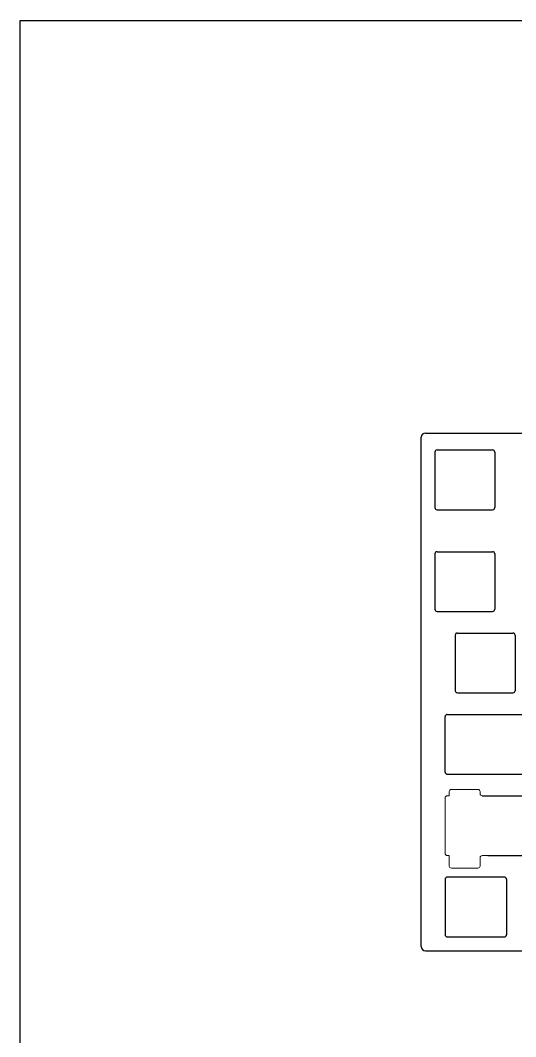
# Model space of a CAD drawing. Header units: millimetres. Extents: x 2604 to 3137, y 1244 to 1720.
# Drawn here: x 2603.6 to 2719.6, y 1482 to 1720 of the extents above; entities that cross this region are included whole.
import ezdxf

# ---------------------------------------------------------------- set-up
doc = ezdxf.new("R2010")
doc.units = ezdxf.units.MM
doc.layers.add('HOLE', color=10, linetype='Continuous')

msp = doc.modelspace()

# ---------------------------------------------------------------- linework, layer by layer
for p, q in [((2698.47, 1623.34), (2730.8, 1623.34)), ((2697.47, 1503.14), (2697.47, 1622.34)), ((2700.66, 1618.87), (2700.66, 1605.87)), ((2701.16, 1619.37), (2714.16, 1619.37)), ((2714.66, 1618.87), (2714.66, 1605.87)), ((2701.16, 1605.37), (2714.16, 1605.37)), ((2700.66, 1595.06), (2700.66, 1582.06)), ((2701.16, 1595.56), (2714.16, 1595.56)), ((2714.66, 1595.06), (2714.66, 1582.06)), ((2701.16, 1581.56), (2714.16, 1581.56)), ((2705.42, 1576.01), (2705.42, 1563.01)), ((2705.92, 1576.51), (2718.92, 1576.51)), ((2719.42, 1576.01), (2719.42, 1563.01)), ((2705.92, 1562.51), (2718.92, 1562.51)), ((2703.04, 1543.96), (2703.04, 1556.96)), ((2703.54, 1557.46), (2721.31, 1557.46)), ((2703.54, 1543.46), (2721.31, 1543.46)), ((2711.73, 1538.41), (2727.41, 1538.41)), ((2713.07, 1524.41), (2726.07, 1524.41)), ((2703.04, 1518.86), (2703.04, 1505.86)), ((2716.92, 1519.36), (2703.54, 1519.36)), ((2717.42, 1518.86), (2717.42, 1505.86)), ((2703.54, 1505.36), (2716.92, 1505.36)), ((2698.47, 1502.14), (2730.8, 1502.14))]:
    msp.add_line(p, q)
at = {"linetype": 'Continuous', "lineweight": 15}
for p, q in [((2700.66, 1605.87), (2700.66, 1618.87)), ((2701.16, 1619.37), (2714.16, 1619.37)), ((2701.16, 1605.37), (2714.16, 1605.37)), ((2700.66, 1582.06), (2700.66, 1595.06)), ((2700.66, 1582.06), (2700.66, 1595.06)), ((2714.16, 1595.56), (2701.16, 1595.56)), ((2701.16, 1595.56), (2714.16, 1595.56)), ((2714.66, 1582.06), (2714.66, 1595.06)), ((2714.66, 1582.06), (2714.66, 1595.06)), ((2701.16, 1581.56), (2714.16, 1581.56)), ((2714.16, 1581.56), (2701.16, 1581.56)), ((2705.42, 1563.01), (2705.42, 1576.01)), ((2705.92, 1576.51), (2718.92, 1576.51)), ((2719.42, 1563.01), (2719.42, 1576.01)), ((2705.92, 1562.51), (2718.92, 1562.51)), ((2703.04, 1543.96), (2703.04, 1556.96)), ((2703.54, 1557.46), (2721.31, 1557.46)), ((2703.54, 1543.46), (2721.31, 1543.46)), ((2704.53, 1539.9), (2710.73, 1539.9)), ((2703.04, 1524.91), (2703.04, 1537.91)), ((2703.54, 1538.41), (2704.03, 1538.41)), ((2704.03, 1538.41), (2704.03, 1539.4)), ((2711.23, 1539.4), (2711.23, 1538.91)), ((2703.54, 1524.41), (2704.03, 1524.41)), ((2704.03, 1521.96), (2704.03, 1524.41)), ((2711.23, 1521.96), (2711.23, 1523.91)), ((2711.73, 1524.41), (2727.41, 1524.41)), ((2704.53, 1521.46), (2710.73, 1521.46)), ((2703.04, 1505.86), (2703.04, 1518.86)), ((2703.54, 1519.36), (2716.92, 1519.36)), ((2717.42, 1505.86), (2717.42, 1518.86)), ((2703.54, 1505.36), (2716.92, 1505.36))]:
    msp.add_line(p, q, dxfattribs=at)
msp.add_lwpolyline([(2603.59, 1719.96), (3136.55, 1719.96), (3136.55, 1244.05), (2603.59, 1244.05)], close=True)
for centre, radius, start, end in [((2698.47, 1622.34), 1, 90, 180), ((2701.16, 1618.87), 0.5, 90, 180), ((2714.16, 1618.87), 0.5, 0, 90), ((2701.16, 1605.87), 0.5, 180, 270), ((2714.16, 1605.87), 0.5, 270, 0), ((2701.16, 1595.06), 0.5, 90, 180), ((2714.16, 1595.06), 0.5, 0, 90), ((2701.16, 1582.06), 0.5, 180, 270), ((2714.16, 1582.06), 0.5, 270, 0), ((2705.92, 1576.01), 0.5, 90, 180), ((2718.92, 1576.01), 0.5, 0, 90), ((2705.92, 1563.01), 0.5, 180, 270), ((2718.92, 1563.01), 0.5, 270, 0), ((2703.54, 1556.96), 0.5, 90, 180), ((2703.54, 1543.96), 0.5, 180, 270), ((2703.54, 1518.86), 0.5, 90, 180), ((2716.92, 1518.86), 0.5, 0, 90), ((2703.54, 1505.86), 0.5, 180, 270), ((2716.92, 1505.86), 0.5, 270, 0), ((2698.47, 1503.14), 1, 180, 270)]:
    msp.add_arc(centre, radius, start, end)
for centre, start, end in [((2714.16, 1618.87), 359.9999, 89.9997), ((2701.16, 1605.87), 179.9998, 270.0009), ((2714.16, 1605.87), 270.0003, 0.0005), ((2701.16, 1595.06), 89.9991, 179.9998), ((2701.16, 1595.06), 90, 180), ((2714.16, 1595.06), 359.9999, 89.9997), ((2714.16, 1595.06), 0, 90), ((2701.16, 1582.06), 180, 270), ((2701.16, 1582.06), 179.9998, 270.0009), ((2714.16, 1582.06), 270.0003, 0.0005), ((2714.16, 1582.06), 270, 0), ((2705.92, 1576.01), 89.9999, 179.9998), ((2718.92, 1576.01), 359.9999, 90), ((2705.92, 1563.01), 179.9998, 270.0001), ((2718.92, 1563.01), 270, 0.0005), ((2703.54, 1556.96), 89.9999, 179.9998), ((2703.54, 1543.96), 179.9998, 270.0001), ((2704.53, 1539.4), 90, 180), ((2710.73, 1539.4), 0, 90), ((2703.54, 1537.91), 90.11, 179.9998), ((2711.73, 1538.91), 180, 270), ((2703.54, 1524.91), 179.9998, 269.9186), ((2711.73, 1523.91), 90, 180), ((2704.53, 1521.96), 180, 270), ((2710.73, 1521.96), 270, 0), ((2703.54, 1518.86), 89.9999, 179.9998), ((2716.92, 1518.86), 359.9999, 90), ((2703.54, 1505.86), 179.9998, 270.0001), ((2716.92, 1505.86), 270, 0.0005)]:
    msp.add_arc(centre, 0.5, start, end, dxfattribs=at)
at = {"layer": 'HOLE'}
msp.add_line((2701.66, 1605.37), (2713.66, 1605.37), dxfattribs=at)

doc.saveas('drawing.dxf')
